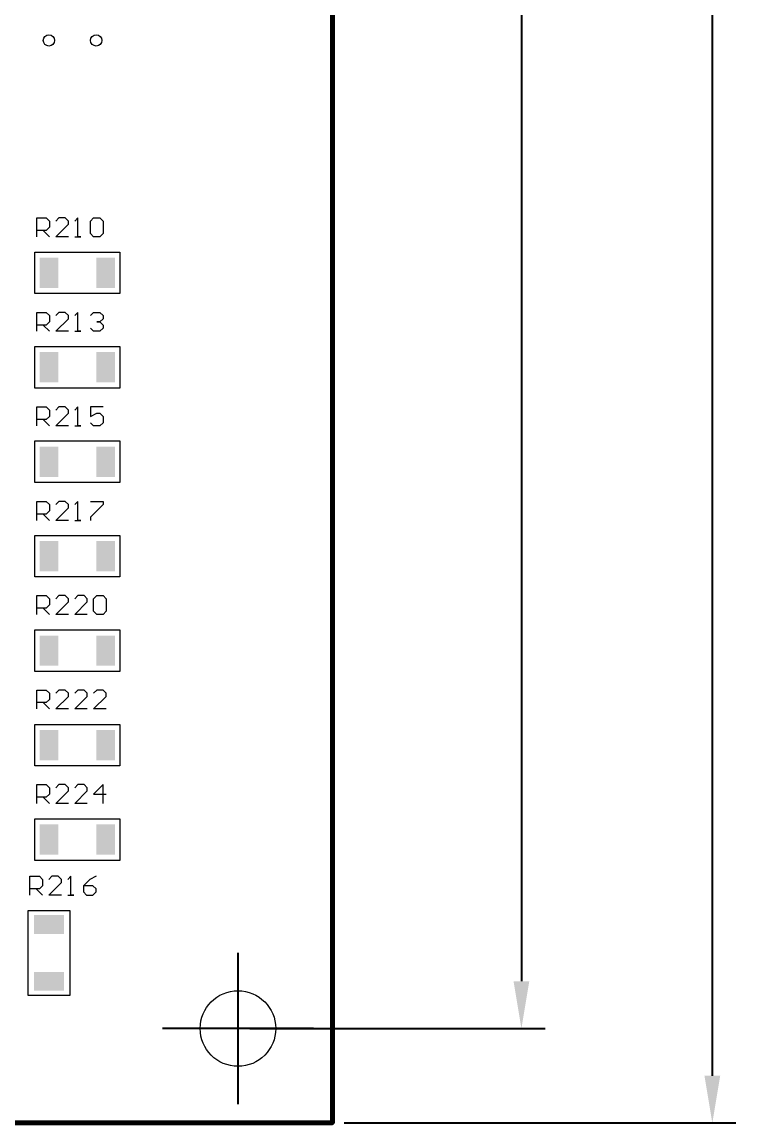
# Model space of a CAD drawing. Extents: x 0 to 597, y 0 to 420.
# Drawn here: x 241.7 to 279.5, y 103.4 to 161.7 of the extents above; entities that cross this region are included whole.
import ezdxf

# ---------------------------------------------------------------- set-up
doc = ezdxf.new("R2010")
doc.units = 0
doc.header["$MEASUREMENT"] = 0
doc.linetypes.add('ACAD_ISO10W100', pattern=[18, 12, -3, 0, -3])
doc.layers.get('0').update_dxf_attribs({"linetype": 'CONTINUOUS'})
doc.layers.get('DEFPOINTS').update_dxf_attribs({"linetype": 'CONTINUOUS'})
for name, color, linetype in [('PDF _Геометрия', 7, 'CONTINUOUS'), ('PDF _Сплошная заливка', 7, 'CONTINUOUS'), ('штрих-пунктир', 7, 'ACAD_ISO10W100')]:
    doc.layers.add(name, color=color, linetype=linetype)
doc.styles.get("Standard").update_dxf_attribs({"font": 'gost.TTF', "oblique": 15})
doc.styles.add('стиль1', font='gost.TTF', dxfattribs={"width": 0.75, "oblique": 15, "height": 3.5})
doc.dimstyles.get("Standard").update_dxf_attribs({"dimtxt": 3, "dimasz": 3, "dimexe": 2.5, "dimexo": 2.5, "dimgap": 1.5, "dimtad": 0, "dimtih": 1, "dimtoh": 1, "dimdec": 4, "dimzin": 0, "dimdsep": 46, "dimtxsty": 'Standard', "dimcen": -3, "dimdle": 1.25, "dimadec": 0, "dimazin": 0, "dimtfac": 0.75, "dimtdec": 4, "dimtofl": 0, "dimtmove": 0, "dimatfit": 3, "dimfxl": 1, "dimtvp": 1.5, "dimtolj": 1, "dimtzin": 0, "dimarcsym": 0})

# ---------------------------------------------------------------- blocks, each defined once
blk = doc.blocks.new('*D4')
at = {"color": 0, "lineweight": -2, "transparency": 16777216}
for p, q in [((253.762, 338.439), (269.388, 338.439)), ((268.138, 335.939), (268.138, 110.939)), ((253.762, 108.439), (269.388, 108.439))]:
    blk.add_line(p, q, dxfattribs=at)
at = {"color": 0, "transparency": 16777216}
for points in [[(267.721, 335.939), (268.554, 335.939), (268.138, 338.439)], [(267.721, 110.939), (268.554, 110.939), (268.138, 108.439)]]:
    blk.add_solid(points, dxfattribs=at)
at = {"layer": 'DEFPOINTS', "color": 0, "transparency": 16777216}
for p in [(253.137, 338.439), (253.137, 108.439), (268.138, 108.439)]:
    blk.add_point(p, dxfattribs=at)
at = {"color": 0, "transparency": 16777216, "insert": (265.763, 223.439), "char_height": 3.5, "attachment_point": 5, "rotation": 90, "style": 'стиль1'}
blk.add_mtext('\\A1;230*', dxfattribs=at)
blk = doc.blocks.new('*D5')
at = {"color": 0, "lineweight": -2, "transparency": 16777216}
for p, q in [((258.763, 343.439), (279.492, 343.439)), ((278.242, 105.939), (278.242, 340.939)), ((258.763, 103.439), (279.492, 103.439))]:
    blk.add_line(p, q, dxfattribs=at)
at = {"color": 0, "transparency": 16777216}
for points in [[(277.826, 340.939), (278.659, 340.939), (278.242, 343.439)], [(277.825, 105.939), (278.659, 105.939), (278.242, 103.439)]]:
    blk.add_solid(points, dxfattribs=at)
at = {"layer": 'DEFPOINTS', "color": 0, "transparency": 16777216}
for p in [(258.138, 343.439), (278.242, 343.439), (258.138, 103.439)]:
    blk.add_point(p, dxfattribs=at)
at = {"color": 0, "transparency": 16777216, "insert": (275.867, 223.439), "char_height": 3.5, "attachment_point": 5, "rotation": 89.99994, "style": 'стиль1'}
blk.add_mtext('\\A1;240*', dxfattribs=at)

msp = doc.modelspace()

# ---------------------------------------------------------------- linework, layer by layer
at = {"layer": 'PDF _Геометрия', "lineweight": 60}
msp.add_lwpolyline([(258.13763, 103.439), (70.60264, 103.439), (258.13763, 103.43931), (258.13763, 343.439)], close=True, dxfattribs=at)
at = {"layer": 'PDF _Геометрия', "lineweight": 20}
for points in [[(242.49566, 150.34703), (242.49566, 151.34675), (242.99567, 151.34675), (243.1623, 151.18008), (243.1623, 150.84684), (242.99567, 150.68027), (242.49566, 150.68027)], [(244.16221, 150.34703), (243.49557, 150.34703), (244.16221, 151.01351), (244.16221, 151.18008), (243.99558, 151.34675), (243.6622, 151.34675), (243.49557, 151.18008)], [(244.49558, 150.34703), (244.82885, 150.34703), (244.66221, 150.34703), (244.66221, 151.34675), (244.49558, 151.18008)], [(244.66221, 151.34675), (244.66221, 151.34675)], [(242.82893, 150.68027), (243.1623, 150.34703)], [(242.49566, 145.34323), (242.49566, 146.34295), (242.99567, 146.34295), (243.1623, 146.17628), (243.1623, 145.84304), (242.99567, 145.67647), (242.49566, 145.67647)], [(244.16221, 145.34323), (243.49557, 145.34323), (244.16221, 146.00971), (244.16221, 146.17628), (243.99558, 146.34295), (243.6622, 146.34295), (243.49557, 146.17628)], [(244.49558, 145.34323), (244.82885, 145.34323), (244.66221, 145.34323), (244.66221, 146.34295), (244.49558, 146.17628)], [(244.66221, 146.34295), (244.66221, 146.34295)], [(245.32885, 146.17628), (245.49549, 146.34295), (245.82875, 146.34295), (245.99539, 146.17628), (245.99539, 146.00971), (245.82875, 145.84304), (245.66212, 145.84304), (245.82875, 145.84304), (245.99539, 145.67647), (245.99539, 145.5098), (245.82875, 145.34323), (245.49549, 145.34323), (245.32885, 145.5098)], [(245.99539, 146.00971), (245.99539, 146.00971)], [(245.99539, 146.00971), (245.99539, 146.00971)], [(245.99539, 146.00971), (245.99539, 146.00971)], [(242.82893, 145.67647), (243.1623, 145.34323)], [(242.49566, 140.33943), (242.49566, 141.33915), (242.99567, 141.33915), (243.1623, 141.17248), (243.1623, 140.83924), (242.99567, 140.67267), (242.49566, 140.67267)], [(244.16221, 140.33943), (243.49557, 140.33943), (244.16221, 141.00591), (244.16221, 141.17248), (243.99558, 141.33915), (243.6622, 141.33915), (243.49557, 141.17248)], [(244.49558, 140.33943), (244.82885, 140.33943), (244.66221, 140.33943), (244.66221, 141.33915), (244.49558, 141.17248)], [(244.66221, 141.33915), (244.66221, 141.33915)], [(245.99539, 141.33915), (245.32885, 141.33915), (245.32885, 140.83924), (245.66212, 141.00591), (245.82875, 141.00591), (245.99539, 140.83924), (245.99539, 140.506), (245.82875, 140.33943), (245.49549, 140.33943), (245.32885, 140.506)], [(242.82893, 140.67267), (243.1623, 140.33943)], [(242.49566, 135.33563), (242.49566, 136.33535), (242.99567, 136.33535), (243.1623, 136.16868), (243.1623, 135.83544), (242.99567, 135.66887), (242.49566, 135.66887)], [(244.16221, 135.33563), (243.49557, 135.33563), (244.16221, 136.00211), (244.16221, 136.16868), (243.99558, 136.33535), (243.6622, 136.33535), (243.49557, 136.16868)], [(244.49558, 135.33563), (244.82885, 135.33563), (244.66221, 135.33563), (244.66221, 136.33535), (244.49558, 136.16868)], [(244.66221, 136.33535), (244.66221, 136.33535)], [(245.32885, 136.33535), (245.99539, 136.33535), (245.99539, 136.16868), (245.32885, 135.5022), (245.32885, 135.33563)], [(242.82893, 135.66887), (243.1623, 135.33563)], [(242.49566, 130.35716), (242.49566, 131.35689), (242.99567, 131.35689), (243.1623, 131.19032), (243.1623, 130.85707), (242.99567, 130.6904), (242.49566, 130.6904)], [(244.16221, 130.35716), (243.49557, 130.35716), (244.16221, 131.02364), (244.16221, 131.19032), (243.99558, 131.35689), (243.6622, 131.35689), (243.49557, 131.19032)], [(245.16212, 130.35716), (244.49558, 130.35716), (245.16212, 131.02364), (245.16212, 131.19032), (244.99548, 131.35689), (244.66221, 131.35689), (244.49558, 131.19032)], [(242.82893, 130.6904), (243.1623, 130.35716)], [(242.49566, 125.35336), (242.49566, 126.35309), (242.99567, 126.35309), (243.1623, 126.18652), (243.1623, 125.85327), (242.99567, 125.6866), (242.49566, 125.6866)], [(244.16221, 125.35336), (243.49557, 125.35336), (244.16221, 126.01984), (244.16221, 126.18652), (243.99558, 126.35309), (243.6622, 126.35309), (243.49557, 126.18652)], [(245.16212, 125.35336), (244.49558, 125.35336), (245.16212, 126.01984), (245.16212, 126.18652), (244.99548, 126.35309), (244.66221, 126.35309), (244.49558, 126.18652)], [(246.16182, 125.35336), (245.49549, 125.35336), (246.16182, 126.01984), (246.16182, 126.18652), (245.99539, 126.35309), (245.66212, 126.35309), (245.49549, 126.18652)], [(242.82893, 125.6866), (243.1623, 125.35336)], [(242.49566, 120.34956), (242.49566, 121.34929), (242.99567, 121.34929), (243.1623, 121.18272), (243.1623, 120.84948), (242.99567, 120.6828), (242.49566, 120.6828)], [(244.16221, 120.34956), (243.49557, 120.34956), (244.16221, 121.01604), (244.16221, 121.18272), (243.99558, 121.34929), (243.6622, 121.34929), (243.49557, 121.18272)], [(245.16212, 120.34956), (244.49558, 120.34956), (245.16212, 121.01604), (245.16212, 121.18272), (244.99548, 121.34929), (244.66221, 121.34929), (244.49558, 121.18272)], [(245.99539, 120.34956), (245.99539, 121.34929), (245.49549, 120.84948), (246.16182, 120.84948)], [(242.82893, 120.6828), (243.1623, 120.34956)], [(242.12625, 115.50023), (242.12625, 116.49975), (242.62625, 116.49975), (242.79289, 116.33339), (242.79289, 116.00004), (242.62625, 115.83347), (242.12625, 115.83347)], [(243.79279, 115.50023), (243.12626, 115.50023), (243.79279, 116.16672), (243.79279, 116.33339), (243.62616, 116.49975), (243.29289, 116.49975), (243.12626, 116.33339)], [(244.12616, 115.50023), (244.45923, 115.50023), (244.2928, 115.50023), (244.2928, 116.49975), (244.12616, 116.33339)], [(244.2928, 116.49975), (244.2928, 116.49975)], [(245.62577, 116.49975), (245.2925, 116.33339), (244.95913, 116.00004), (244.95913, 115.6668), (245.12586, 115.50023), (245.45913, 115.50023), (245.62577, 115.6668), (245.62577, 115.83347), (245.45913, 116.00004), (244.95913, 116.00004)], [(242.45962, 115.83347), (242.79289, 115.50023)]]:
    msp.add_lwpolyline(points, dxfattribs=at)
for points in [[(245.32885, 151.18008), (245.49549, 151.34675), (245.82875, 151.34675), (245.99539, 151.18008), (245.99539, 150.5136), (245.82875, 150.34703), (245.49549, 150.34703), (245.32885, 150.5136)], [(246.88561, 147.33916), (242.38464, 147.33916), (242.38464, 149.53931), (246.88561, 149.53931)], [(246.88561, 144.53902), (246.88561, 142.33909), (242.38464, 142.33909), (242.38464, 144.53902)], [(246.88561, 139.53925), (246.88561, 137.33911), (242.38464, 137.33911), (242.38464, 139.53925)], [(246.88561, 134.53907), (246.88561, 132.33914), (242.38464, 132.33914), (242.38464, 134.53907)], [(245.49549, 131.19032), (245.66212, 131.35689), (245.99539, 131.35689), (246.16182, 131.19032), (246.16182, 130.52383), (245.99539, 130.35716), (245.66212, 130.35716), (245.49549, 130.52383)], [(246.88561, 129.5391), (246.88561, 127.33916), (242.38464, 127.33916), (242.38464, 129.5391)], [(246.88561, 124.53902), (246.88561, 122.33919), (242.38464, 122.33919), (242.38464, 124.53902)], [(246.88561, 119.53905), (246.88561, 117.33922), (242.38464, 117.33922), (242.38464, 119.53905)], [(244.23512, 114.6892), (244.23512, 110.18904), (242.03479, 110.18904), (242.03479, 114.6892)]]:
    msp.add_lwpolyline(points, close=True, dxfattribs=at)
at = {"layer": 'PDF _Геометрия', "lineweight": 9}
for centre, radius in [((243.13485, 160.73904), 0.30006), ((245.63547, 160.73913), 0.29997), ((253.13683, 108.4388), 2.00025)]:
    msp.add_circle(centre, radius, dxfattribs=at)
at = {"layer": 'PDF _Сплошная заливка', "lineweight": 20, "transparency": 33554559}
for points in [[(242.6349, 147.63911), (242.6349, 149.23925), (243.63512, 147.63911), (243.63512, 149.23925)], [(245.63545, 147.63911), (245.63545, 149.23925), (246.63566, 147.63911), (246.63566, 149.23925)], [(242.6349, 142.63914), (242.6349, 144.23907), (243.63512, 142.63914), (243.63512, 144.23907)], [(245.63545, 142.63914), (245.63545, 144.23907), (246.63566, 142.63914), (246.63566, 144.23907)], [(242.6349, 137.63906), (242.6349, 139.2391), (243.63512, 137.63906), (243.63512, 139.2391)], [(245.63545, 137.63906), (245.63545, 139.2391), (246.63566, 137.63906), (246.63566, 139.2391)], [(242.6349, 132.63909), (242.6349, 134.23902), (243.63512, 132.63909), (243.63512, 134.23902)], [(245.63545, 132.63909), (245.63545, 134.23902), (246.63566, 132.63909), (246.63566, 134.23902)], [(242.6349, 127.63911), (242.6349, 129.23905), (243.63512, 127.63911), (243.63512, 129.23905)], [(245.63545, 127.63911), (245.63545, 129.23905), (246.63566, 127.63911), (246.63566, 129.23905)], [(242.6349, 122.63914), (242.6349, 124.23907), (243.63512, 122.63914), (243.63512, 124.23907)], [(245.63545, 122.63914), (245.63545, 124.23907), (246.63566, 122.63914), (246.63566, 124.23907)], [(242.6349, 117.63916), (242.6349, 119.2391), (243.63512, 117.63916), (243.63512, 119.2391)], [(245.63545, 117.63916), (245.63545, 119.2391), (246.63566, 117.63916), (246.63566, 119.2391)], [(243.93512, 113.43926), (242.3349, 113.43926), (243.93512, 114.4393), (242.3349, 114.4393)], [(243.93512, 110.43926), (242.3349, 110.43926), (243.93512, 111.43929), (242.3349, 111.43929)]]:
    msp.add_solid(points, dxfattribs=at)
at = {"layer": 'штрих-пунктир'}
for p, q in [((253.13683, 112.43968), (253.13683, 104.43792)), ((257.13771, 108.4388), (249.13596, 108.4388))]:
    msp.add_line(p, q, dxfattribs=at)

# ---------------------------------------------------------------- dimensions: what is measured, and where the dimension line sits
for p1, p2, distance, text, picture, middle in [((258.13763, 103.439), (258.13789, 343.439), -20.10447, '240*', '*D5', (275.86723, 223.43898)), ((253.13692, 338.43883), (253.13692, 108.4388), 15.00071, '230*', '*D4', (265.76263, 223.43882))]:
    dim = msp.add_aligned_dim(p1=p1, p2=p2, distance=distance, text=text, dimstyle='Standard', override={"dimtxt": 2.5, "dimasz": 2.5, "dimexe": 1.25, "dimexo": 0.625, "dimgap": 0.625, "dimtad": 1, "dimtih": 0, "dimtoh": 0, "dimzin": 8, "dimlunit": 6, "dimtxsty": 'стиль1', "dimcen": 2.5, "dimtofl": 1, "dimtvp": 0})
    dim.commit()
    dim.dimension.update_dxf_attribs({"geometry": picture, "text_midpoint": middle})

doc.saveas('drawing.dxf')
